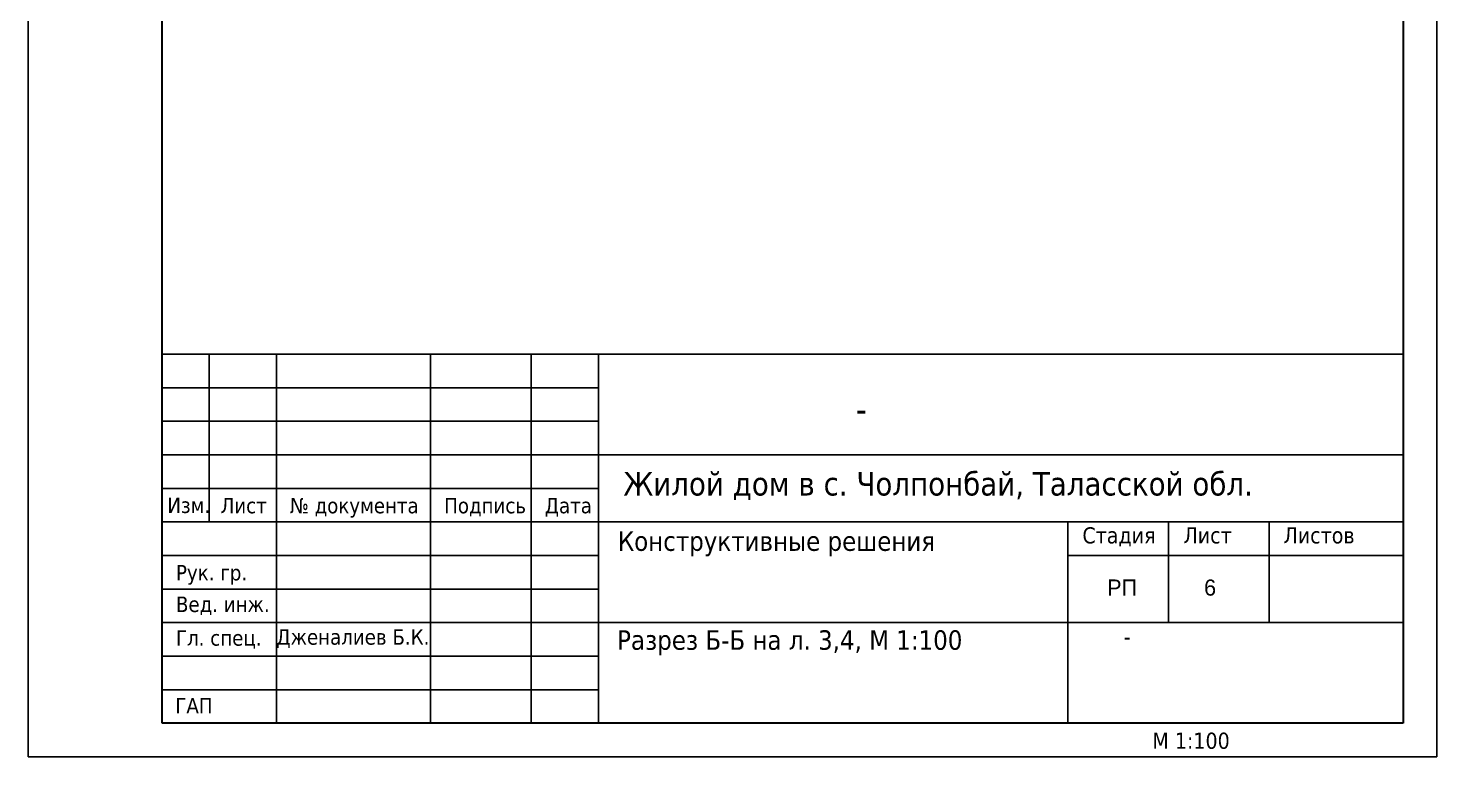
# Model space of a CAD drawing. Header units: millimetres. Extents: x 363119 to 453119, y -246250 to -184425.
# Drawn here: x 386119 to 407119, y -246250 to -235391 of the extents above; entities that cross this region are included whole.
import ezdxf

# ---------------------------------------------------------------- set-up
doc = ezdxf.new("R2010")
doc.units = ezdxf.units.MM
doc.layers.add('Надписи', color=211, linetype='Continuous')
doc.layers.add('Штамп', color=222, linetype='Continuous')

msp = doc.modelspace()

# ---------------------------------------------------------------- linework, layer by layer
msp.add_line((388819.3, -240250.3), (388819.3, -242750.3))
at = {"layer": 'Штамп', "color": 0}
for p, q in [((388119.3, -240750.3), (394619.3, -240750.3)), ((388119.3, -241250.3), (394619.3, -241250.3)), ((388119.3, -241750.3), (406619.3, -241750.3)), ((388119.3, -242250.3), (394619.3, -242250.3)), ((388119.3, -242750.3), (406619.3, -242750.3)), ((388119.3, -243250.3), (394619.3, -243250.3)), ((388119.3, -243750.3), (394619.3, -243750.3)), ((388119.3, -244250.3), (406619.3, -244250.3)), ((388119.3, -244750.3), (394619.3, -244750.3)), ((388119.3, -245250.3), (394619.3, -245250.3))]:
    msp.add_line(p, q, dxfattribs=at)
for points in [[(407119.3, -246250.3), (386119.3, -246250.3), (386119.3, -216550.3), (407119.3, -216550.3)], [(388119.3, -245750.3), (389819.3, -245750.3), (389819.3, -240250.3), (388119.3, -240250.3)], [(389819.3, -245750.3), (392119.3, -245750.3), (392119.3, -240250.3), (389819.3, -240250.3)], [(392119.3, -245750.3), (393619.3, -245750.3), (393619.3, -240250.3), (392119.3, -240250.3)], [(393619.3, -245750.3), (394619.3, -245750.3), (394619.3, -240250.3), (393619.3, -240250.3)], [(394619.3, -241750.3), (406619.3, -241750.3), (406619.3, -240250.3), (394619.3, -240250.3)], [(394619.3, -242750.3), (406619.3, -242750.3), (406619.3, -241750.3), (394619.3, -241750.3)], [(394619.3, -244250.3), (401619.3, -244250.3), (401619.3, -242750.3), (394619.3, -242750.3)], [(401619.3, -243250.3), (403119.3, -243250.3), (403119.3, -242750.3), (401619.3, -242750.3)], [(403119.3, -243250.3), (404619.3, -243250.3), (404619.3, -242750.3), (403119.3, -242750.3)], [(404619.3, -243250.3), (406619.3, -243250.3), (406619.3, -242750.3), (404619.3, -242750.3)], [(401619.3, -244250.3), (403119.3, -244250.3), (403119.3, -243250.3), (401619.3, -243250.3)], [(403119.3, -244250.3), (404619.3, -244250.3), (404619.3, -243250.3), (403119.3, -243250.3)], [(404619.3, -244250.3), (406619.3, -244250.3), (406619.3, -243250.3), (404619.3, -243250.3)], [(394619.3, -245750.3), (401619.3, -245750.3), (401619.3, -244250.3), (394619.3, -244250.3)]]:
    msp.add_lwpolyline(points, close=True, dxfattribs=at)
at = {"layer": 'Штамп', "color": 0, "lineweight": 30}
for points in [[(388119.3, -245750.3), (388119.3, -217050.3), (406619.3, -217050.3), (406619.3, -245750.3)], [(406619.3, -245750.3), (388119.3, -245750.3)]]:
    msp.add_lwpolyline(points, dxfattribs=at)

# ---------------------------------------------------------------- texts
at = {"layer": 'Надписи', "color": 0, "ltscale": 0.5}
for s, height, p in [('РП', 240.85, (402204.6, -243848.2)), ('6', 240.9, (403649.7, -243848.2))]:
    msp.add_text(s, height=height, dxfattribs=at).set_placement(p)
at = {"layer": 'Надписи', "color": 0, "ltscale": 0.5, "attachment_point": 1}
for s, insert, char_height, width in [('{\\fTahoma|b0|i0|c204|p32;-}', (398459.9, -240873.4), 384.402, 4592.665), ('{\\fTahoma|b0|i0|c204|p32;Жилой дом в с. Чолпонбай, Таласской обл.}', (394993, -242005.8), 350, 11377.885), ('{\\fTahoma|b0|i0|c204|p32;Изм.}', (388194.1, -242386.1), 230, 699.489), ('{\\fTahoma|b0|i0|c204|p32;Лист}', (388988.2, -242391.1), 230, 716.171), ('{\\fTahoma|b0|i0|c204|p32;№ документа}', (390021, -242391.1), 230, 1994.841), ('{\\fTahoma|b0|i0|c204|p32;Подпись}', (392321, -242391.1), 230, 1261.74), ('{\\fTahoma|b0|i0|c204|p32;Дата}', (393821, -242391.1), 230, 762.824), ('{\\fTahoma|b0|i0|c204|p32;Конструктивные решения}', (394910.7, -242890.5), 290, 6469.464), ('{\\fTahoma|b0|i0|c204|p32;Стадия}', (401835.6, -242829.1), 240.853, 6469.464), ('{\\fTahoma|b0|i0|c204|p32;Лист}', (403341.8, -242829.1), 240.853, 6469.464), ('{\\fTahoma|b0|i0|c204|p32;Листов}', (404832.7, -242829.1), 240.853, 6469.464), ('{\\fTahoma|b0|i0|c204|p32;Рук. гр.}', (388322.3, -243391.1), 230, 1434.854), ('{\\fTahoma|b0|i0|c204|p32;Вед. инж.}', (388322.3, -243861.7), 230, 1434.854), ('{\\fTahoma|b0|i0|c204|p32;Гл. спец.}', (388322.3, -244363.7), 230, 1434.854), ('{\\fTahoma|b0|i0|c204|p32;Дженалиев Б.К.}', (389819.3, -244349.3), 230, 2372.469), ('{\\fTahoma|b0|i0|c204|p32;Разрез Б-Б на л. 3,4, М 1:100   }', (394899.3, -244365), 290, 6515.085), ('{\\fTahoma|b0|i0|c204|p32;   -}', (402180.3, -244338.3), 240.853, 4340.302), ('{\\fTahoma|b0|i0|c204|p32;ГАП}', (388312.4, -245372.9), 230, 1444.708), ('{\\fTahoma|b0|i0|c204|p32;М 1:100}', (402878.1, -245890.1), 240.853, 6469.464)]:
    msp.add_mtext(s, dxfattribs=dict(at, insert=insert, char_height=char_height, width=width))

doc.saveas('drawing.dxf')
